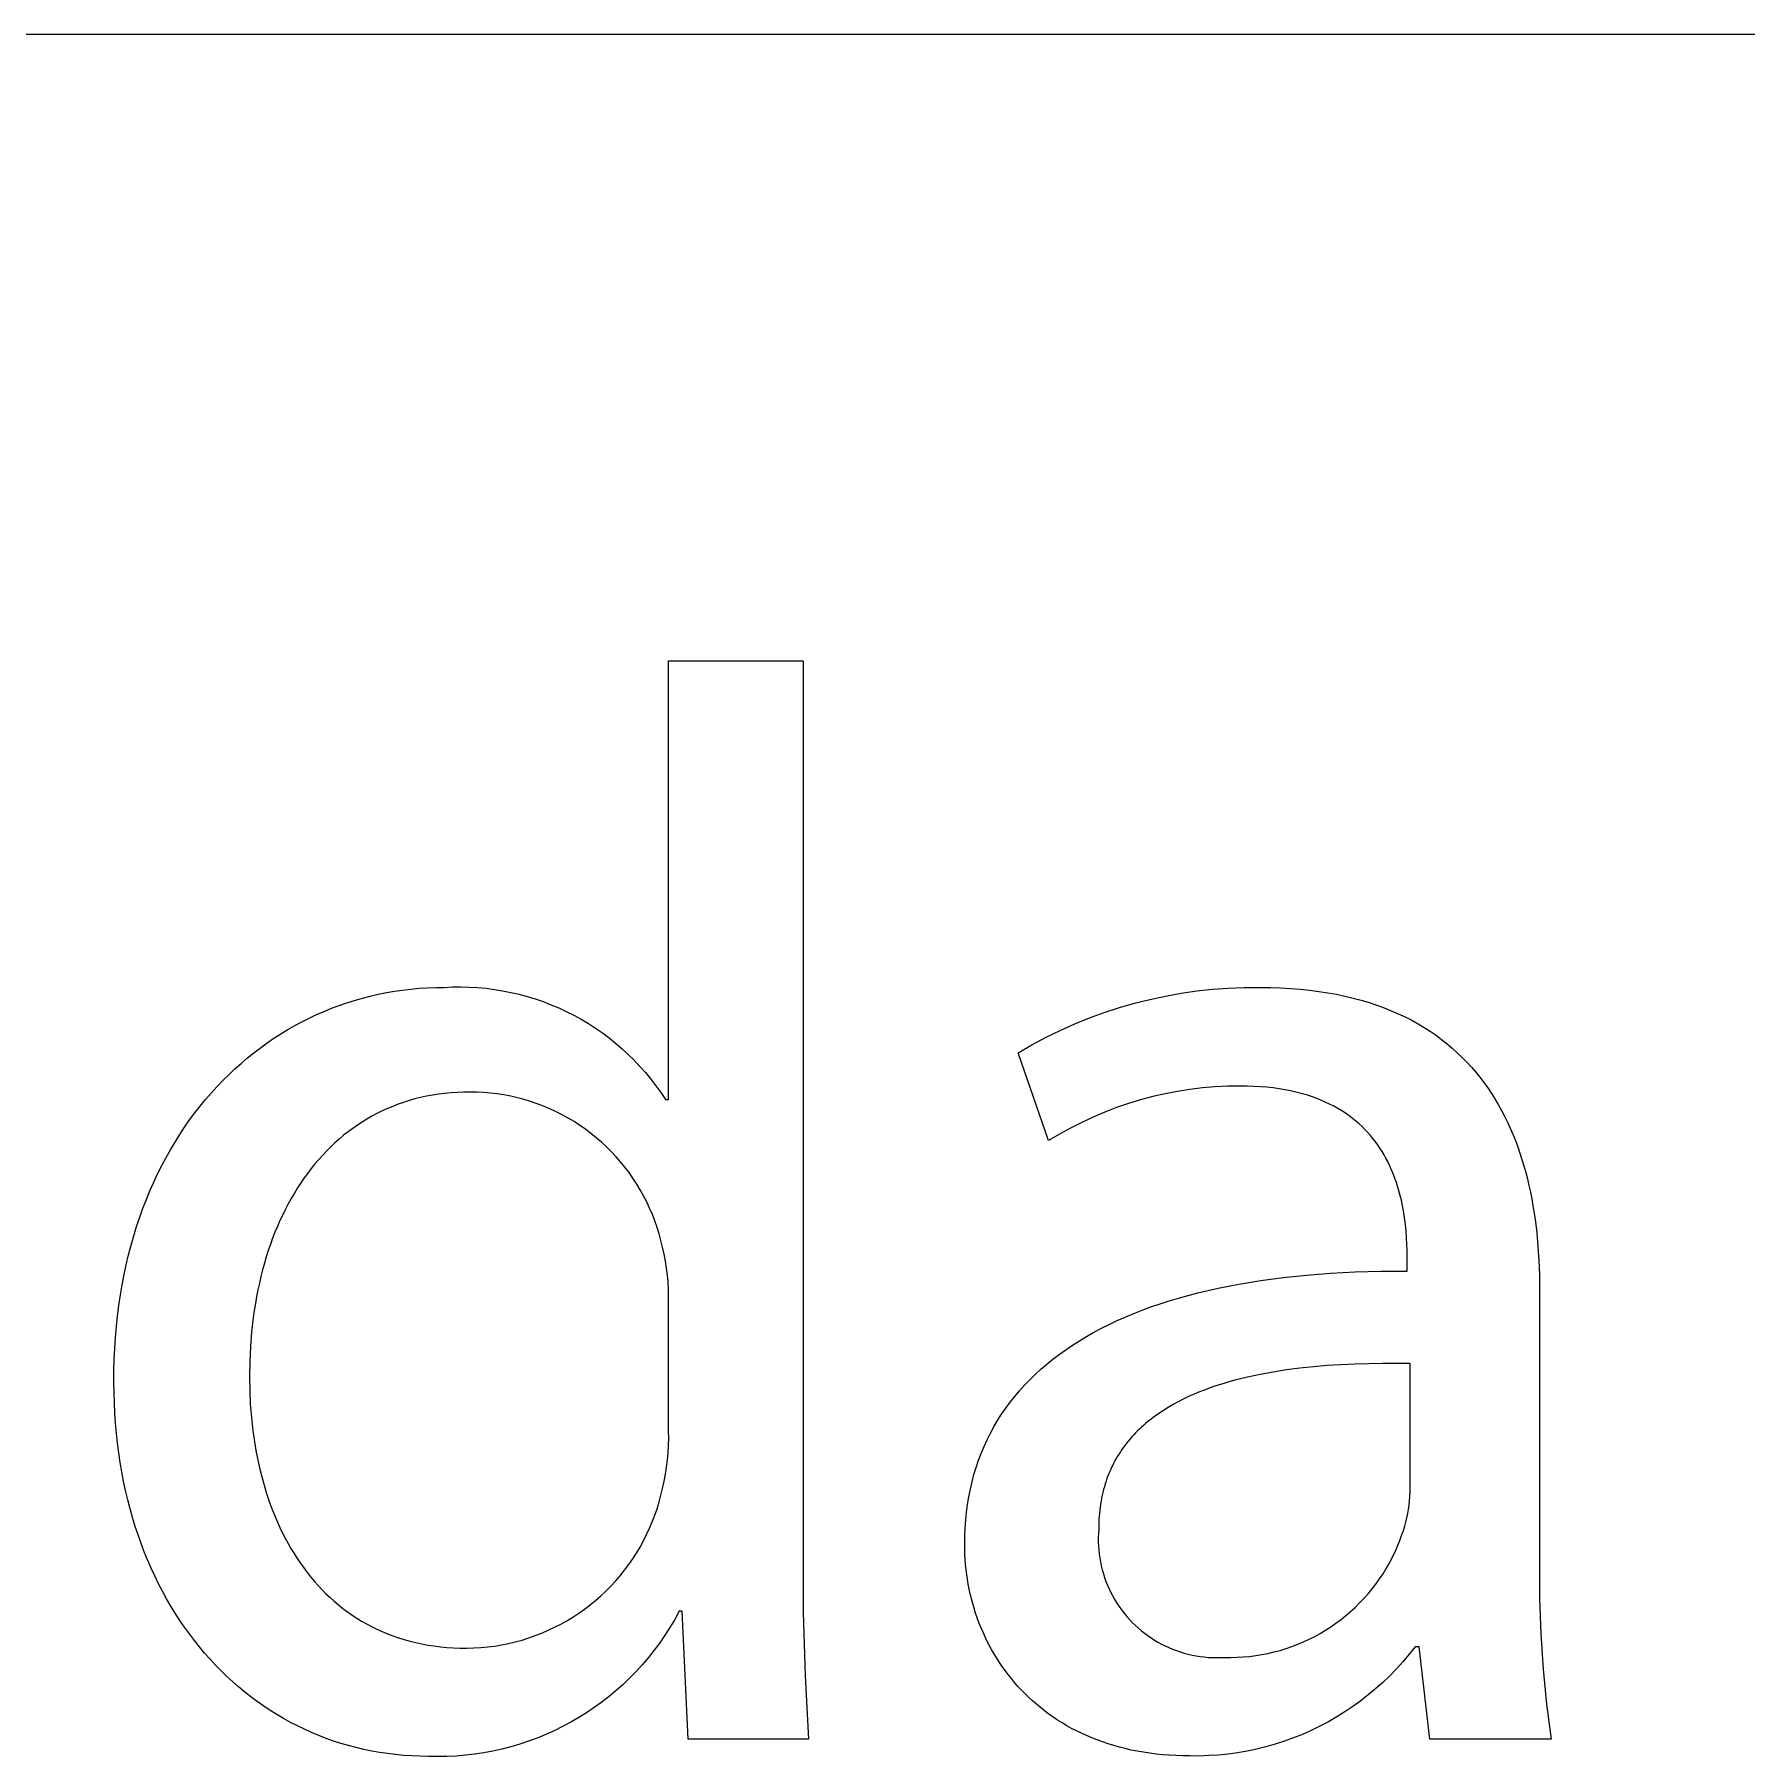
# Model space of a CAD drawing. Header units: millimetres. Extents: x -582 to 3448, y -204 to 2611.
# Drawn here: x 3316.71 to 3362.16, y 200.57 to 246.28 of the extents above; entities that cross this region are included whole.
import ezdxf

# ---------------------------------------------------------------- set-up
doc = ezdxf.new("R2010")
doc.units = ezdxf.units.MM
doc.header["$MEASUREMENT"] = 0
doc.layers.add('Domyślny', color=7, linetype='Continuous', true_color=0x000000)

msp = doc.modelspace()

# ---------------------------------------------------------------- linework, layer by layer
at = {"layer": 'Domyślny', "color": 18, "lineweight": 15, "true_color": 0x000000}
for p, q in [((3444.304, 246.283), (1925.068, 246.283)), ((3333.546, 218.01), (3333.546, 229.659)), ((3333.546, 229.659), (3337.115, 229.659)), ((3337.115, 229.659), (3337.115, 206.079)), ((3325.629, 220.757), (3325.841, 220.805)), ((3325.841, 220.805), (3326.054, 220.848)), ((3326.054, 220.848), (3326.269, 220.885)), ((3326.269, 220.885), (3326.485, 220.917)), ((3326.485, 220.917), (3326.703, 220.943)), ((3326.703, 220.943), (3326.922, 220.963)), ((3326.922, 220.963), (3327.142, 220.977)), ((3327.142, 220.977), (3327.364, 220.986)), ((3327.364, 220.986), (3327.587, 220.989)), ((3327.587, 220.989), (3327.81, 220.999)), ((3327.81, 220.999), (3328.032, 221.001)), ((3328.032, 221.001), (3328.255, 220.996)), ((3328.255, 220.996), (3328.478, 220.983)), ((3328.478, 220.983), (3328.7, 220.963)), ((3328.7, 220.963), (3328.921, 220.935)), ((3328.921, 220.935), (3329.141, 220.899)), ((3329.141, 220.899), (3329.36, 220.856)), ((3329.36, 220.856), (3329.577, 220.805)), ((3329.577, 220.805), (3329.792, 220.747)), ((3346.736, 220.759), (3347.15, 220.833)), ((3347.15, 220.833), (3347.566, 220.893)), ((3347.566, 220.893), (3347.985, 220.938)), ((3347.985, 220.938), (3348.404, 220.968)), ((3348.404, 220.968), (3348.824, 220.985)), ((3348.824, 220.985), (3349.245, 220.986)), ((3349.245, 220.986), (3349.521, 220.983)), ((3349.521, 220.983), (3349.791, 220.974)), ((3349.791, 220.974), (3350.054, 220.96)), ((3350.054, 220.96), (3350.31, 220.94)), ((3350.31, 220.94), (3350.561, 220.914)), ((3350.561, 220.914), (3350.805, 220.882)), ((3350.805, 220.882), (3351.043, 220.846)), ((3351.043, 220.846), (3351.275, 220.804)), ((3351.275, 220.804), (3351.501, 220.757)), ((3324.202, 220.265), (3324.4, 220.351)), ((3324.4, 220.351), (3324.599, 220.432)), ((3324.599, 220.432), (3324.801, 220.508)), ((3324.801, 220.508), (3325.005, 220.578)), ((3325.005, 220.578), (3325.212, 220.643)), ((3325.212, 220.643), (3325.419, 220.703)), ((3325.419, 220.703), (3325.629, 220.757)), ((3329.792, 220.747), (3330.005, 220.682)), ((3330.005, 220.682), (3330.216, 220.609)), ((3330.216, 220.609), (3330.424, 220.529)), ((3330.424, 220.529), (3330.629, 220.442)), ((3330.629, 220.442), (3330.831, 220.348)), ((3330.831, 220.348), (3331.03, 220.248)), ((3345.113, 220.321), (3345.513, 220.451)), ((3345.513, 220.451), (3345.917, 220.568)), ((3345.917, 220.568), (3346.325, 220.67)), ((3346.325, 220.67), (3346.736, 220.759)), ((3351.501, 220.757), (3351.72, 220.704)), ((3351.72, 220.704), (3351.934, 220.647)), ((3351.934, 220.647), (3352.143, 220.585)), ((3352.143, 220.585), (3352.345, 220.518)), ((3352.345, 220.518), (3352.542, 220.447)), ((3352.542, 220.447), (3352.733, 220.37)), ((3352.733, 220.37), (3352.918, 220.29)), ((3323.435, 219.866), (3323.623, 219.974)), ((3323.623, 219.974), (3323.814, 220.076)), ((3323.814, 220.076), (3324.007, 220.173)), ((3324.007, 220.173), (3324.202, 220.265)), ((3331.03, 220.248), (3331.225, 220.14)), ((3331.225, 220.14), (3331.417, 220.026)), ((3331.417, 220.026), (3331.604, 219.905)), ((3331.604, 219.905), (3331.788, 219.778)), ((3343.944, 219.847), (3344.328, 220.019)), ((3344.328, 220.019), (3344.718, 220.176)), ((3344.718, 220.176), (3345.113, 220.321)), ((3352.918, 220.29), (3353.099, 220.204)), ((3353.099, 220.204), (3353.273, 220.115)), ((3353.273, 220.115), (3353.443, 220.021)), ((3353.443, 220.021), (3353.607, 219.923)), ((3353.607, 219.923), (3353.766, 219.822)), ((3322.71, 219.385), (3322.887, 219.513)), ((3322.887, 219.513), (3323.067, 219.636)), ((3323.067, 219.636), (3323.25, 219.754)), ((3323.25, 219.754), (3323.435, 219.866)), ((3331.788, 219.778), (3331.966, 219.645)), ((3331.966, 219.645), (3332.14, 219.506)), ((3332.14, 219.506), (3332.31, 219.361)), ((3342.83, 219.255), (3343.194, 219.465)), ((3343.194, 219.465), (3343.566, 219.663)), ((3343.566, 219.663), (3343.944, 219.847)), ((3353.766, 219.822), (3353.919, 219.716)), ((3353.919, 219.716), (3354.068, 219.606)), ((3354.068, 219.606), (3354.212, 219.493)), ((3354.212, 219.493), (3354.351, 219.376)), ((3322.031, 218.824), (3322.196, 218.972)), ((3322.196, 218.972), (3322.364, 219.114)), ((3322.364, 219.114), (3322.535, 219.252)), ((3322.535, 219.252), (3322.71, 219.385)), ((3332.31, 219.361), (3332.474, 219.21)), ((3332.474, 219.21), (3332.633, 219.053)), ((3332.633, 219.053), (3332.786, 218.892)), ((3343.635, 216.92), (3342.83, 219.255)), ((3354.351, 219.376), (3354.485, 219.255)), ((3354.485, 219.255), (3354.614, 219.131)), ((3354.614, 219.131), (3354.738, 219.004)), ((3354.738, 219.004), (3354.858, 218.873)), ((3321.555, 218.351), (3321.71, 218.514)), ((3321.71, 218.514), (3321.869, 218.671)), ((3321.869, 218.671), (3322.031, 218.824)), ((3332.786, 218.892), (3332.934, 218.725)), ((3332.934, 218.725), (3333.076, 218.553)), ((3333.076, 218.553), (3333.212, 218.376)), ((3354.858, 218.873), (3354.973, 218.74)), ((3354.973, 218.74), (3355.084, 218.603)), ((3355.084, 218.603), (3355.19, 218.463)), ((3321.255, 218.012), (3321.403, 218.184)), ((3321.403, 218.184), (3321.555, 218.351)), ((3326.964, 218.064), (3326.811, 218.026)), ((3327.12, 218.098), (3326.964, 218.064)), ((3327.277, 218.128), (3327.12, 218.098)), ((3327.437, 218.153), (3327.277, 218.128)), ((3327.6, 218.174), (3327.437, 218.153)), ((3327.764, 218.19), (3327.6, 218.174)), ((3327.931, 218.201), (3327.764, 218.19)), ((3328.1, 218.208), (3327.931, 218.201)), ((3328.271, 218.211), (3328.1, 218.208)), ((3328.453, 218.208), (3328.271, 218.211)), ((3328.635, 218.199), (3328.453, 218.208)), ((3328.817, 218.183), (3328.635, 218.199)), ((3328.997, 218.161), (3328.817, 218.183)), ((3329.177, 218.133), (3328.997, 218.161)), ((3329.356, 218.099), (3329.177, 218.133)), ((3329.534, 218.058), (3329.356, 218.099)), ((3329.71, 218.011), (3329.534, 218.058)), ((3333.212, 218.376), (3333.342, 218.195)), ((3333.342, 218.195), (3333.465, 218.01)), ((3346.4, 218.088), (3346.077, 218.002)), ((3346.727, 218.163), (3346.4, 218.088)), ((3347.055, 218.226), (3346.727, 218.163)), ((3347.386, 218.278), (3347.055, 218.226)), ((3347.719, 218.318), (3347.386, 218.278)), ((3348.052, 218.347), (3347.719, 218.318)), ((3348.387, 218.364), (3348.052, 218.347)), ((3348.722, 218.369), (3348.387, 218.364)), ((3348.906, 218.367), (3348.722, 218.369)), ((3349.085, 218.361), (3348.906, 218.367)), ((3349.259, 218.351), (3349.085, 218.361)), ((3349.428, 218.336), (3349.259, 218.351)), ((3349.592, 218.318), (3349.428, 218.336)), ((3349.752, 218.296), (3349.592, 218.318)), ((3349.906, 218.271), (3349.752, 218.296)), ((3350.056, 218.242), (3349.906, 218.271)), ((3350.202, 218.209), (3350.056, 218.242)), ((3350.342, 218.173), (3350.202, 218.209)), ((3350.479, 218.134), (3350.342, 218.173)), ((3350.61, 218.091), (3350.479, 218.134)), ((3350.738, 218.045), (3350.61, 218.091)), ((3350.861, 217.997), (3350.738, 218.045)), ((3355.19, 218.463), (3355.292, 218.321)), ((3355.292, 218.321), (3355.39, 218.175)), ((3355.39, 218.175), (3355.483, 218.027)), ((3320.832, 217.468), (3320.969, 217.654)), ((3320.969, 217.654), (3321.11, 217.835)), ((3321.11, 217.835), (3321.255, 218.012)), ((3325.806, 217.64), (3325.672, 217.569)), ((3325.942, 217.707), (3325.806, 217.64)), ((3326.081, 217.771), (3325.942, 217.707)), ((3326.222, 217.83), (3326.081, 217.771)), ((3326.366, 217.885), (3326.222, 217.83)), ((3326.512, 217.936), (3326.366, 217.885)), ((3326.66, 217.983), (3326.512, 217.936)), ((3326.811, 218.026), (3326.66, 217.983)), ((3329.884, 217.958), (3329.71, 218.011)), ((3330.056, 217.9), (3329.884, 217.958)), ((3330.226, 217.835), (3330.056, 217.9)), ((3330.394, 217.764), (3330.226, 217.835)), ((3330.559, 217.687), (3330.394, 217.764)), ((3330.721, 217.605), (3330.559, 217.687)), ((3330.881, 217.517), (3330.721, 217.605)), ((3333.465, 218.01), (3333.546, 218.01)), ((3345.127, 217.676), (3344.818, 217.546)), ((3345.439, 217.796), (3345.127, 217.676)), ((3345.756, 217.904), (3345.439, 217.796)), ((3346.077, 218.002), (3345.756, 217.904)), ((3350.98, 217.945), (3350.861, 217.997)), ((3351.095, 217.891), (3350.98, 217.945)), ((3351.206, 217.834), (3351.095, 217.891)), ((3351.313, 217.774), (3351.206, 217.834)), ((3351.416, 217.712), (3351.313, 217.774)), ((3351.515, 217.648), (3351.416, 217.712)), ((3351.61, 217.581), (3351.515, 217.648)), ((3355.483, 218.027), (3355.573, 217.876)), ((3355.573, 217.876), (3355.658, 217.723)), ((3355.658, 217.723), (3355.739, 217.568)), ((3320.569, 217.082), (3320.699, 217.278)), ((3320.699, 217.278), (3320.832, 217.468)), ((3325.039, 217.155), (3324.92, 217.061)), ((3325.161, 217.245), (3325.039, 217.155)), ((3325.285, 217.332), (3325.161, 217.245)), ((3325.411, 217.414), (3325.285, 217.332)), ((3325.54, 217.493), (3325.411, 217.414)), ((3325.672, 217.569), (3325.54, 217.493)), ((3331.037, 217.424), (3330.881, 217.517)), ((3331.19, 217.325), (3331.037, 217.424)), ((3331.339, 217.221), (3331.19, 217.325)), ((3331.485, 217.112), (3331.339, 217.221)), ((3344.216, 217.254), (3343.923, 217.092)), ((3344.514, 217.405), (3344.216, 217.254)), ((3344.818, 217.546), (3344.514, 217.405)), ((3351.702, 217.512), (3351.61, 217.581)), ((3351.79, 217.44), (3351.702, 217.512)), ((3351.875, 217.367), (3351.79, 217.44)), ((3351.956, 217.292), (3351.875, 217.367)), ((3352.033, 217.215), (3351.956, 217.292)), ((3352.107, 217.136), (3352.033, 217.215)), ((3352.178, 217.055), (3352.107, 217.136)), ((3355.739, 217.568), (3355.816, 217.41)), ((3355.816, 217.41), (3355.89, 217.25)), ((3355.89, 217.25), (3355.959, 217.088)), ((3320.205, 216.47), (3320.322, 216.678)), ((3320.322, 216.678), (3320.444, 216.883)), ((3320.444, 216.883), (3320.569, 217.082)), ((3324.579, 216.757), (3324.47, 216.649)), ((3324.69, 216.862), (3324.579, 216.757)), ((3324.804, 216.963), (3324.69, 216.862)), ((3324.92, 217.061), (3324.804, 216.963)), ((3331.627, 216.997), (3331.485, 217.112)), ((3331.765, 216.878), (3331.627, 216.997)), ((3331.898, 216.754), (3331.765, 216.878)), ((3332.027, 216.626), (3331.898, 216.754)), ((3343.923, 217.092), (3343.635, 216.92)), ((3352.246, 216.973), (3352.178, 217.055)), ((3352.311, 216.89), (3352.246, 216.973)), ((3352.372, 216.805), (3352.311, 216.89)), ((3352.431, 216.718), (3352.372, 216.805)), ((3352.486, 216.631), (3352.431, 216.718)), ((3355.959, 217.088), (3356.025, 216.923)), ((3356.025, 216.923), (3356.087, 216.757)), ((3356.087, 216.757), (3356.145, 216.59)), ((3319.983, 216.039), (3320.092, 216.256)), ((3320.092, 216.256), (3320.205, 216.47)), ((3324.16, 216.305), (3324.062, 216.183)), ((3324.261, 216.423), (3324.16, 216.305)), ((3324.364, 216.538), (3324.261, 216.423)), ((3324.47, 216.649), (3324.364, 216.538)), ((3332.152, 216.493), (3332.027, 216.626)), ((3332.272, 216.356), (3332.152, 216.493)), ((3332.386, 216.215), (3332.272, 216.356)), ((3352.539, 216.543), (3352.486, 216.631)), ((3352.589, 216.453), (3352.539, 216.543)), ((3352.636, 216.363), (3352.589, 216.453)), ((3352.681, 216.272), (3352.636, 216.363)), ((3352.723, 216.18), (3352.681, 216.272)), ((3356.145, 216.59), (3356.2, 216.42)), ((3356.2, 216.42), (3356.252, 216.249)), ((3356.252, 216.249), (3356.3, 216.076)), ((3319.778, 215.59), (3319.878, 215.817)), ((3319.878, 215.817), (3319.983, 216.039)), ((3323.784, 215.8), (3323.697, 215.666)), ((3323.874, 215.931), (3323.784, 215.8)), ((3323.967, 216.059), (3323.874, 215.931)), ((3324.062, 216.183), (3323.967, 216.059)), ((3332.496, 216.07), (3332.386, 216.215)), ((3332.601, 215.921), (3332.496, 216.07)), ((3332.701, 215.768), (3332.601, 215.921)), ((3332.795, 215.613), (3332.701, 215.768)), ((3352.763, 216.087), (3352.723, 216.18)), ((3352.8, 215.994), (3352.763, 216.087)), ((3352.835, 215.901), (3352.8, 215.994)), ((3352.867, 215.807), (3352.835, 215.901)), ((3352.898, 215.713), (3352.867, 215.807)), ((3356.3, 216.076), (3356.345, 215.902)), ((3356.345, 215.902), (3356.386, 215.726)), ((3319.592, 215.125), (3319.683, 215.36)), ((3319.683, 215.36), (3319.778, 215.59)), ((3323.53, 215.388), (3323.451, 215.245)), ((3323.612, 215.528), (3323.53, 215.388)), ((3323.697, 215.666), (3323.612, 215.528)), ((3332.884, 215.454), (3332.795, 215.613)), ((3332.967, 215.292), (3332.884, 215.454)), ((3352.926, 215.619), (3352.898, 215.713)), ((3352.952, 215.525), (3352.926, 215.619)), ((3352.976, 215.431), (3352.952, 215.525)), ((3352.999, 215.337), (3352.976, 215.431)), ((3353.019, 215.244), (3352.999, 215.337)), ((3356.386, 215.726), (3356.425, 215.55)), ((3356.425, 215.55), (3356.46, 215.372)), ((3356.46, 215.372), (3356.492, 215.193)), ((3319.424, 214.642), (3319.506, 214.885)), ((3319.506, 214.885), (3319.592, 215.125)), ((3323.302, 214.951), (3323.231, 214.799)), ((3323.375, 215.099), (3323.302, 214.951)), ((3323.451, 215.245), (3323.375, 215.099)), ((3333.044, 215.127), (3332.967, 215.292)), ((3333.116, 214.959), (3333.044, 215.127)), ((3333.182, 214.79), (3333.116, 214.959)), ((3353.054, 215.058), (3353.019, 215.244)), ((3353.083, 214.874), (3353.054, 215.058)), ((3353.106, 214.693), (3353.083, 214.874)), ((3356.492, 215.193), (3356.548, 214.833)), ((3319.276, 214.143), (3319.347, 214.394)), ((3319.347, 214.394), (3319.424, 214.642)), ((3323.098, 214.488), (3323.036, 214.328)), ((3323.163, 214.645), (3323.098, 214.488)), ((3323.231, 214.799), (3323.163, 214.645)), ((3333.242, 214.618), (3333.182, 214.79)), ((3333.295, 214.444), (3333.242, 214.618)), ((3333.343, 214.268), (3333.295, 214.444)), ((3353.124, 214.516), (3353.106, 214.693)), ((3353.136, 214.343), (3353.124, 214.516)), ((3356.548, 214.833), (3356.592, 214.469)), ((3356.592, 214.469), (3356.626, 214.104)), ((3319.209, 213.887), (3319.276, 214.143)), ((3322.921, 214.001), (3322.868, 213.834)), ((3322.977, 214.166), (3322.921, 214.001)), ((3323.036, 214.328), (3322.977, 214.166)), ((3333.385, 214.091), (3333.343, 214.268)), ((3333.426, 213.908), (3333.385, 214.091)), ((3353.144, 214.176), (3353.136, 214.343)), ((3353.149, 214.015), (3353.144, 214.176)), ((3353.15, 213.86), (3353.149, 214.015)), ((3356.626, 214.104), (3356.649, 213.736)), ((3319.09, 213.363), (3319.147, 213.627)), ((3319.147, 213.627), (3319.209, 213.887)), ((3322.77, 213.492), (3322.725, 213.318)), ((3322.817, 213.664), (3322.77, 213.492)), ((3322.868, 213.834), (3322.817, 213.664)), ((3333.462, 213.723), (3333.426, 213.908)), ((3333.492, 213.538), (3333.462, 213.723)), ((3333.515, 213.351), (3333.492, 213.538)), ((3353.15, 213.457), (3353.15, 213.86)), ((3356.649, 213.736), (3356.662, 213.369)), ((3318.993, 212.823), (3319.039, 213.095)), ((3319.039, 213.095), (3319.09, 213.363)), ((3322.683, 213.141), (3322.645, 212.962)), ((3322.725, 213.318), (3322.683, 213.141)), ((3333.532, 213.164), (3333.515, 213.351)), ((3333.543, 212.977), (3333.532, 213.164)), ((3348.134, 213.002), (3348.689, 213.111)), ((3348.689, 213.111), (3349.266, 213.206)), ((3349.266, 213.206), (3349.863, 213.285)), ((3349.863, 213.285), (3350.48, 213.35)), ((3350.48, 213.35), (3351.118, 213.4)), ((3351.118, 213.4), (3351.776, 213.434)), ((3351.776, 213.434), (3352.453, 213.453)), ((3352.453, 213.453), (3353.15, 213.457)), ((3356.662, 213.369), (3356.667, 213.001)), ((3318.952, 212.547), (3318.993, 212.823)), ((3322.577, 212.597), (3322.547, 212.412)), ((3322.609, 212.781), (3322.577, 212.597)), ((3322.645, 212.962), (3322.609, 212.781)), ((3333.547, 212.789), (3333.543, 212.977)), ((3333.546, 212.601), (3333.547, 212.789)), ((3333.546, 209.219), (3333.546, 212.601)), ((3346.353, 212.505), (3346.592, 212.587)), ((3346.592, 212.587), (3346.836, 212.665)), ((3346.836, 212.665), (3347.085, 212.74)), ((3347.085, 212.74), (3347.339, 212.811)), ((3347.339, 212.811), (3347.599, 212.878)), ((3347.599, 212.878), (3348.134, 213.002)), ((3356.667, 213.001), (3356.667, 205.7)), ((3318.887, 211.983), (3318.917, 212.267)), ((3318.917, 212.267), (3318.952, 212.547)), ((3322.521, 212.224), (3322.477, 211.843)), ((3322.547, 212.412), (3322.521, 212.224)), ((3345.242, 212.042), (3345.453, 212.142)), ((3345.453, 212.142), (3345.67, 212.238)), ((3345.67, 212.238), (3345.893, 212.331)), ((3345.893, 212.331), (3346.12, 212.42)), ((3346.12, 212.42), (3346.353, 212.505)), ((3318.844, 211.404), (3318.863, 211.696)), ((3318.863, 211.696), (3318.887, 211.983)), ((3322.477, 211.843), (3322.445, 211.454)), ((3344.451, 211.609), (3344.64, 211.722)), ((3344.64, 211.722), (3344.835, 211.832)), ((3344.835, 211.832), (3345.036, 211.939)), ((3345.036, 211.939), (3345.242, 212.042)), ((3318.831, 211.109), (3318.844, 211.404)), ((3322.445, 211.454), (3322.426, 211.058)), ((3343.748, 211.119), (3343.915, 211.247)), ((3343.915, 211.247), (3344.088, 211.371)), ((3344.088, 211.371), (3344.266, 211.491)), ((3344.266, 211.491), (3344.451, 211.609)), ((3318.823, 210.507), (3318.824, 210.81)), ((3318.824, 210.81), (3318.831, 211.109)), ((3322.426, 211.058), (3322.42, 210.655)), ((3343.279, 210.716), (3343.43, 210.854)), ((3343.43, 210.854), (3343.586, 210.988)), ((3343.586, 210.988), (3343.748, 211.119)), ((3349.595, 210.778), (3349.249, 210.715)), ((3349.946, 210.833), (3349.595, 210.778)), ((3350.303, 210.88), (3349.946, 210.833)), ((3350.664, 210.918), (3350.303, 210.88)), ((3351.028, 210.949), (3350.664, 210.918)), ((3351.394, 210.973), (3351.028, 210.949)), ((3351.762, 210.991), (3351.394, 210.973)), ((3352.499, 211.007), (3351.762, 210.991)), ((3353.231, 211.001), (3352.499, 211.007)), ((3353.231, 207.592), (3353.231, 211.001)), ((3318.826, 210.231), (3318.823, 210.507)), ((3322.42, 210.655), (3322.426, 210.288)), ((3322.426, 210.288), (3322.442, 209.926)), ((3342.734, 210.131), (3342.862, 210.282)), ((3342.862, 210.282), (3342.995, 210.43)), ((3342.995, 210.43), (3343.134, 210.575)), ((3343.134, 210.575), (3343.279, 210.716)), ((3347.793, 210.308), (3347.643, 210.25)), ((3347.945, 210.364), (3347.793, 210.308)), ((3348.1, 210.417), (3347.945, 210.364)), ((3348.258, 210.467), (3348.1, 210.417)), ((3348.418, 210.514), (3348.258, 210.467)), ((3348.58, 210.559), (3348.418, 210.514)), ((3348.911, 210.642), (3348.58, 210.559)), ((3349.249, 210.715), (3348.911, 210.642)), ((3318.834, 209.957), (3318.826, 210.231)), ((3318.847, 209.686), (3318.834, 209.957)), ((3322.442, 209.926), (3322.471, 209.569)), ((3342.385, 209.657), (3342.496, 209.818)), ((3342.496, 209.818), (3342.612, 209.976)), ((3342.612, 209.976), (3342.734, 210.131)), ((3346.808, 209.838), (3346.681, 209.759)), ((3346.939, 209.914), (3346.808, 209.838)), ((3347.074, 209.987), (3346.939, 209.914)), ((3347.211, 210.057), (3347.074, 209.987)), ((3347.352, 210.125), (3347.211, 210.057)), ((3347.496, 210.189), (3347.352, 210.125)), ((3347.643, 210.25), (3347.496, 210.189)), ((3318.865, 209.418), (3318.847, 209.686)), ((3318.889, 209.154), (3318.865, 209.418)), ((3322.471, 209.569), (3322.51, 209.216)), ((3342.182, 209.324), (3342.28, 209.492)), ((3342.28, 209.492), (3342.385, 209.657)), ((3346.154, 209.362), (3346.1, 209.314)), ((3346.208, 209.409), (3346.154, 209.362)), ((3346.264, 209.456), (3346.208, 209.409)), ((3346.321, 209.502), (3346.264, 209.456)), ((3346.437, 209.591), (3346.321, 209.502)), ((3346.557, 209.677), (3346.437, 209.591)), ((3346.681, 209.759), (3346.557, 209.677)), ((3318.917, 208.892), (3318.889, 209.154)), ((3322.51, 209.216), (3322.561, 208.87)), ((3333.545, 208.833), (3333.549, 209.026)), ((3333.549, 209.026), (3333.546, 209.219)), ((3341.92, 208.801), (3342.001, 208.978)), ((3342.001, 208.978), (3342.089, 209.153)), ((3342.089, 209.153), (3342.182, 209.324)), ((3345.755, 208.951), (3345.71, 208.895)), ((3345.801, 209.005), (3345.755, 208.951)), ((3345.848, 209.059), (3345.801, 209.005)), ((3345.896, 209.111), (3345.848, 209.059)), ((3345.946, 209.163), (3345.896, 209.111)), ((3345.996, 209.214), (3345.946, 209.163)), ((3346.048, 209.264), (3345.996, 209.214)), ((3346.1, 209.314), (3346.048, 209.264)), ((3318.95, 208.633), (3318.917, 208.892)), ((3318.989, 208.378), (3318.95, 208.633)), ((3322.561, 208.87), (3322.59, 208.699)), ((3322.59, 208.699), (3322.622, 208.53)), ((3322.622, 208.53), (3322.658, 208.362)), ((3333.495, 208.257), (3333.518, 208.449)), ((3333.518, 208.449), (3333.535, 208.641)), ((3333.535, 208.641), (3333.545, 208.833)), ((3341.775, 208.435), (3341.845, 208.619)), ((3341.845, 208.619), (3341.92, 208.801)), ((3345.43, 208.481), (3345.394, 208.418)), ((3345.466, 208.543), (3345.43, 208.481)), ((3345.504, 208.604), (3345.466, 208.543)), ((3345.543, 208.664), (3345.504, 208.604)), ((3345.583, 208.723), (3345.543, 208.664)), ((3345.624, 208.781), (3345.583, 208.723)), ((3345.666, 208.839), (3345.624, 208.781)), ((3345.71, 208.895), (3345.666, 208.839)), ((3319.032, 208.125), (3318.989, 208.378)), ((3319.08, 207.876), (3319.032, 208.125)), ((3322.658, 208.362), (3322.696, 208.196)), ((3322.696, 208.196), (3322.736, 208.032)), ((3322.736, 208.032), (3322.78, 207.87)), ((3333.428, 207.877), (3333.464, 208.067)), ((3333.464, 208.067), (3333.495, 208.257)), ((3341.603, 207.863), (3341.654, 208.057)), ((3341.654, 208.057), (3341.712, 208.248)), ((3341.712, 208.248), (3341.775, 208.435)), ((3345.211, 208.019), (3345.185, 207.949)), ((3345.238, 208.088), (3345.211, 208.019)), ((3345.267, 208.156), (3345.238, 208.088)), ((3345.297, 208.223), (3345.267, 208.156)), ((3345.328, 208.289), (3345.297, 208.223)), ((3345.361, 208.354), (3345.328, 208.289)), ((3345.394, 208.418), (3345.361, 208.354)), ((3319.133, 207.631), (3319.08, 207.876)), ((3319.19, 207.388), (3319.133, 207.631)), ((3322.78, 207.87), (3322.826, 207.71)), ((3322.826, 207.71), (3322.876, 207.552)), ((3322.876, 207.552), (3322.928, 207.395)), ((3333.343, 207.508), (3333.385, 207.689)), ((3333.385, 207.689), (3333.428, 207.877)), ((3341.517, 207.465), (3341.557, 207.666)), ((3341.557, 207.666), (3341.603, 207.863)), ((3345.076, 207.584), (3345.058, 207.508)), ((3345.095, 207.659), (3345.076, 207.584)), ((3345.115, 207.733), (3345.095, 207.659)), ((3345.137, 207.806), (3345.115, 207.733)), ((3345.16, 207.878), (3345.137, 207.806)), ((3345.185, 207.949), (3345.16, 207.878)), ((3353.227, 207.477), (3353.231, 207.592)), ((3319.252, 207.149), (3319.19, 207.388)), ((3319.319, 206.914), (3319.252, 207.149)), ((3322.928, 207.395), (3322.983, 207.241)), ((3322.983, 207.241), (3323.04, 207.089)), ((3323.04, 207.089), (3323.101, 206.939)), ((3333.181, 206.975), (3333.241, 207.151)), ((3333.241, 207.151), (3333.295, 207.329)), ((3333.295, 207.329), (3333.343, 207.508)), ((3341.456, 207.055), (3341.484, 207.262)), ((3341.484, 207.262), (3341.517, 207.465)), ((3344.992, 207.111), (3344.984, 207.029)), ((3345.002, 207.193), (3344.992, 207.111)), ((3345.014, 207.273), (3345.002, 207.193)), ((3345.027, 207.353), (3345.014, 207.273)), ((3345.042, 207.431), (3345.027, 207.353)), ((3345.058, 207.508), (3345.042, 207.431)), ((3353.171, 207.02), (3353.191, 207.133)), ((3353.191, 207.133), (3353.207, 207.248)), ((3353.207, 207.248), (3353.219, 207.362)), ((3353.219, 207.362), (3353.227, 207.477)), ((3319.39, 206.682), (3319.319, 206.914)), ((3319.465, 206.453), (3319.39, 206.682)), ((3323.101, 206.939), (3323.164, 206.792)), ((3323.164, 206.792), (3323.23, 206.647)), ((3323.23, 206.647), (3323.299, 206.504)), ((3332.964, 206.462), (3333.042, 206.63)), ((3333.042, 206.63), (3333.114, 206.801)), ((3333.114, 206.801), (3333.181, 206.975)), ((3341.41, 206.416), (3341.42, 206.632)), ((3341.42, 206.632), (3341.435, 206.845)), ((3341.435, 206.845), (3341.456, 207.055)), ((3344.965, 206.687), (3344.964, 206.599)), ((3344.967, 206.775), (3344.965, 206.687)), ((3344.971, 206.86), (3344.967, 206.775)), ((3344.977, 206.945), (3344.971, 206.86)), ((3344.984, 207.029), (3344.977, 206.945)), ((3353.055, 206.574), (3353.089, 206.684)), ((3353.089, 206.684), (3353.12, 206.795)), ((3353.12, 206.795), (3353.148, 206.907)), ((3353.148, 206.907), (3353.171, 207.02)), ((3319.545, 206.228), (3319.465, 206.453)), ((3319.629, 206.007), (3319.545, 206.228)), ((3323.299, 206.504), (3323.371, 206.364)), ((3323.371, 206.364), (3323.446, 206.226)), ((3323.446, 206.226), (3323.523, 206.091)), ((3332.79, 206.133), (3332.88, 206.296)), ((3332.88, 206.296), (3332.964, 206.462)), ((3341.407, 206.197), (3341.41, 206.416)), ((3341.409, 206.065), (3341.407, 206.197)), ((3344.957, 206.491), (3344.953, 206.383)), ((3344.953, 206.383), (3344.953, 206.275)), ((3344.953, 206.275), (3344.957, 206.167)), ((3344.964, 206.599), (3344.957, 206.491)), ((3344.957, 206.167), (3344.965, 206.059)), ((3352.898, 206.156), (3352.96, 206.309)), ((3352.96, 206.309), (3353.016, 206.465)), ((3353.016, 206.465), (3353.055, 206.574)), ((3319.718, 205.789), (3319.629, 206.007)), ((3319.811, 205.576), (3319.718, 205.789)), ((3323.523, 206.091), (3323.603, 205.958)), ((3323.603, 205.958), (3323.686, 205.828)), ((3323.686, 205.828), (3323.772, 205.701)), ((3332.488, 205.665), (3332.594, 205.818)), ((3332.594, 205.818), (3332.695, 205.974)), ((3332.695, 205.974), (3332.79, 206.133)), ((3337.115, 206.079), (3337.12, 204.395)), ((3341.413, 205.933), (3341.409, 206.065)), ((3341.421, 205.801), (3341.413, 205.933)), ((3341.431, 205.669), (3341.421, 205.801)), ((3344.965, 206.059), (3344.976, 205.952)), ((3344.976, 205.952), (3344.991, 205.844)), ((3344.991, 205.844), (3345.01, 205.738)), ((3345.01, 205.738), (3345.033, 205.632)), ((3352.599, 205.565), (3352.681, 205.708)), ((3352.681, 205.708), (3352.758, 205.855)), ((3352.758, 205.855), (3352.831, 206.004)), ((3352.831, 206.004), (3352.898, 206.156)), ((3319.907, 205.365), (3319.811, 205.576)), ((3320.008, 205.159), (3319.907, 205.365)), ((3323.772, 205.701), (3323.861, 205.577)), ((3323.861, 205.577), (3323.953, 205.456)), ((3323.953, 205.456), (3324.047, 205.337)), ((3324.047, 205.337), (3324.144, 205.222)), ((3332.138, 205.231), (3332.26, 205.372)), ((3332.26, 205.372), (3332.376, 205.517)), ((3332.376, 205.517), (3332.488, 205.665)), ((3341.444, 205.538), (3341.431, 205.669)), ((3341.461, 205.407), (3341.444, 205.538)), ((3341.48, 205.277), (3341.461, 205.407)), ((3341.502, 205.147), (3341.48, 205.277)), ((3345.033, 205.632), (3345.059, 205.527)), ((3345.059, 205.527), (3345.088, 205.423)), ((3345.088, 205.423), (3345.122, 205.32)), ((3345.122, 205.32), (3345.158, 205.218)), ((3352.323, 205.151), (3352.42, 205.286)), ((3352.42, 205.286), (3352.512, 205.424)), ((3352.512, 205.424), (3352.599, 205.565)), ((3356.667, 205.7), (3356.668, 204.763)), ((3320.113, 204.957), (3320.008, 205.159)), ((3320.222, 204.758), (3320.113, 204.957)), ((3324.144, 205.222), (3324.244, 205.109)), ((3324.244, 205.109), (3324.347, 205)), ((3324.347, 205), (3324.452, 204.894)), ((3324.452, 204.894), (3324.561, 204.791)), ((3324.561, 204.791), (3324.672, 204.692)), ((3331.606, 204.713), (3331.746, 204.836)), ((3331.746, 204.836), (3331.881, 204.963)), ((3331.881, 204.963), (3332.012, 205.095)), ((3332.012, 205.095), (3332.138, 205.231)), ((3341.527, 205.017), (3341.502, 205.147)), ((3341.555, 204.888), (3341.527, 205.017)), ((3341.586, 204.76), (3341.555, 204.888)), ((3345.158, 205.218), (3345.199, 205.118)), ((3345.199, 205.118), (3345.242, 205.019)), ((3345.242, 205.019), (3345.289, 204.922)), ((3345.289, 204.922), (3345.34, 204.826)), ((3345.34, 204.826), (3345.393, 204.732)), ((3352.006, 204.768), (3352.116, 204.892)), ((3352.116, 204.892), (3352.222, 205.02)), ((3352.222, 205.02), (3352.323, 205.151)), ((3320.335, 204.564), (3320.222, 204.758)), ((3320.452, 204.373), (3320.335, 204.564)), ((3320.573, 204.187), (3320.452, 204.373)), ((3324.672, 204.692), (3324.786, 204.596)), ((3324.786, 204.596), (3324.903, 204.503)), ((3324.903, 204.503), (3325.023, 204.413)), ((3325.023, 204.413), (3325.146, 204.328)), ((3331.007, 204.274), (3331.162, 204.376)), ((3331.162, 204.376), (3331.314, 204.483)), ((3331.314, 204.483), (3331.462, 204.596)), ((3331.462, 204.596), (3331.606, 204.713)), ((3333.827, 204.428), (3333.709, 204.212)), ((3333.908, 204.428), (3333.827, 204.428)), ((3334.069, 201.033), (3333.908, 204.428)), ((3337.12, 204.395), (3337.169, 202.713)), ((3341.62, 204.632), (3341.586, 204.76)), ((3341.657, 204.506), (3341.62, 204.632)), ((3341.697, 204.38), (3341.657, 204.506)), ((3341.74, 204.255), (3341.697, 204.38)), ((3345.393, 204.732), (3345.45, 204.64)), ((3345.45, 204.64), (3345.51, 204.55)), ((3345.51, 204.55), (3345.573, 204.462)), ((3345.573, 204.462), (3345.639, 204.377)), ((3345.639, 204.377), (3345.708, 204.293)), ((3351.526, 204.312), (3351.652, 204.42)), ((3351.652, 204.42), (3351.774, 204.532)), ((3351.774, 204.532), (3351.892, 204.648)), ((3351.892, 204.648), (3352.006, 204.768)), ((3356.668, 204.763), (3356.699, 203.827)), ((3320.697, 204.005), (3320.573, 204.187)), ((3320.825, 203.826), (3320.697, 204.005)), ((3325.146, 204.328), (3325.271, 204.246)), ((3325.271, 204.246), (3325.399, 204.167)), ((3325.399, 204.167), (3325.53, 204.092)), ((3325.53, 204.092), (3325.664, 204.021)), ((3325.664, 204.021), (3325.801, 203.954)), ((3325.801, 203.954), (3325.94, 203.891)), ((3325.94, 203.891), (3326.083, 203.832)), ((3330.182, 203.849), (3330.353, 203.922)), ((3330.353, 203.922), (3330.521, 204.002)), ((3330.521, 204.002), (3330.686, 204.087)), ((3330.686, 204.087), (3330.848, 204.178)), ((3330.848, 204.178), (3331.007, 204.274)), ((3333.584, 204.001), (3333.451, 203.794)), ((3333.709, 204.212), (3333.584, 204.001)), ((3341.786, 204.131), (3341.74, 204.255)), ((3341.834, 204.008), (3341.786, 204.131)), ((3341.886, 203.887), (3341.834, 204.008)), ((3341.94, 203.766), (3341.886, 203.887)), ((3345.708, 204.293), (3345.78, 204.212)), ((3345.78, 204.212), (3345.855, 204.134)), ((3345.855, 204.134), (3345.932, 204.058)), ((3345.932, 204.058), (3346.012, 203.985)), ((3346.012, 203.985), (3346.094, 203.915)), ((3346.094, 203.915), (3346.178, 203.847)), ((3350.846, 203.841), (3350.988, 203.926)), ((3350.988, 203.926), (3351.127, 204.015)), ((3351.127, 204.015), (3351.264, 204.11)), ((3351.264, 204.11), (3351.397, 204.208)), ((3351.397, 204.208), (3351.526, 204.312)), ((3320.957, 203.652), (3320.825, 203.826)), ((3321.092, 203.483), (3320.957, 203.652)), ((3321.231, 203.317), (3321.092, 203.483)), ((3326.083, 203.832), (3326.228, 203.776)), ((3326.228, 203.776), (3326.376, 203.725)), ((3326.376, 203.725), (3326.527, 203.678)), ((3326.527, 203.678), (3326.68, 203.635)), ((3326.68, 203.635), (3326.837, 203.597)), ((3326.837, 203.597), (3326.996, 203.562)), ((3326.996, 203.562), (3327.158, 203.532)), ((3327.158, 203.532), (3327.323, 203.507)), ((3327.323, 203.507), (3327.491, 203.486)), ((3327.491, 203.486), (3327.662, 203.47)), ((3327.662, 203.47), (3327.835, 203.458)), ((3327.835, 203.458), (3328.012, 203.451)), ((3328.012, 203.451), (3328.191, 203.448)), ((3328.191, 203.448), (3328.377, 203.453)), ((3328.377, 203.453), (3328.562, 203.464)), ((3328.562, 203.464), (3328.747, 203.481)), ((3328.747, 203.481), (3328.931, 203.505)), ((3328.931, 203.505), (3329.115, 203.536)), ((3329.115, 203.536), (3329.297, 203.572)), ((3329.297, 203.572), (3329.478, 203.615)), ((3329.478, 203.615), (3329.657, 203.664)), ((3329.657, 203.664), (3329.834, 203.72)), ((3329.834, 203.72), (3330.009, 203.781)), ((3330.009, 203.781), (3330.182, 203.849)), ((3333.312, 203.592), (3333.166, 203.394)), ((3333.451, 203.794), (3333.312, 203.592)), ((3341.998, 203.647), (3341.94, 203.766)), ((3342.058, 203.529), (3341.998, 203.647)), ((3342.121, 203.412), (3342.058, 203.529)), ((3346.178, 203.847), (3346.265, 203.783)), ((3346.265, 203.783), (3346.354, 203.721)), ((3346.354, 203.721), (3346.445, 203.663)), ((3346.445, 203.663), (3346.538, 203.608)), ((3346.538, 203.608), (3346.633, 203.556)), ((3346.633, 203.556), (3346.73, 203.508)), ((3346.73, 203.508), (3346.828, 203.462)), ((3346.828, 203.462), (3346.928, 203.42)), ((3346.928, 203.42), (3347.029, 203.382)), ((3349.78, 203.39), (3349.938, 203.439)), ((3349.938, 203.439), (3350.095, 203.493)), ((3350.095, 203.493), (3350.249, 203.552)), ((3350.249, 203.552), (3350.402, 203.616)), ((3350.402, 203.616), (3350.552, 203.686)), ((3350.552, 203.686), (3350.7, 203.761)), ((3350.7, 203.761), (3350.846, 203.841)), ((3353.365, 203.486), (3353.207, 203.285)), ((3353.472, 203.486), (3353.365, 203.486)), ((3353.754, 201.03), (3353.472, 203.486)), ((3356.699, 203.827), (3356.761, 202.891)), ((3321.373, 203.156), (3321.231, 203.317)), ((3321.518, 203), (3321.373, 203.156)), ((3321.667, 202.847), (3321.518, 203)), ((3332.853, 203.015), (3332.687, 202.833)), ((3333.013, 203.202), (3332.853, 203.015)), ((3333.166, 203.394), (3333.013, 203.202)), ((3342.188, 203.297), (3342.121, 203.412)), ((3342.257, 203.183), (3342.188, 203.297)), ((3342.329, 203.071), (3342.257, 203.183)), ((3342.404, 202.961), (3342.329, 203.071)), ((3342.481, 202.852), (3342.404, 202.961)), ((3347.029, 203.382), (3347.131, 203.347)), ((3347.131, 203.347), (3347.235, 203.316)), ((3347.235, 203.316), (3347.34, 203.288)), ((3347.34, 203.288), (3347.445, 203.264)), ((3347.445, 203.264), (3347.551, 203.244)), ((3347.551, 203.244), (3347.658, 203.227)), ((3347.658, 203.227), (3347.765, 203.214)), ((3347.765, 203.214), (3347.873, 203.204)), ((3347.873, 203.204), (3347.981, 203.199)), ((3347.981, 203.199), (3348.089, 203.197)), ((3348.089, 203.197), (3348.198, 203.198)), ((3348.198, 203.198), (3348.306, 203.204)), ((3348.306, 203.204), (3348.471, 203.202)), ((3348.471, 203.202), (3348.637, 203.206)), ((3348.637, 203.206), (3348.802, 203.215)), ((3348.802, 203.215), (3348.967, 203.23)), ((3348.967, 203.23), (3349.132, 203.251)), ((3349.132, 203.251), (3349.295, 203.278)), ((3349.295, 203.278), (3349.458, 203.31)), ((3349.458, 203.31), (3349.619, 203.347)), ((3349.619, 203.347), (3349.78, 203.39)), ((3353.042, 203.09), (3352.87, 202.9)), ((3353.207, 203.285), (3353.042, 203.09)), ((3321.819, 202.7), (3321.667, 202.847)), ((3321.975, 202.556), (3321.819, 202.7)), ((3322.133, 202.418), (3321.975, 202.556)), ((3332.516, 202.658), (3332.338, 202.488)), ((3332.687, 202.833), (3332.516, 202.658)), ((3337.169, 202.713), (3337.263, 201.033)), ((3342.562, 202.745), (3342.481, 202.852)), ((3342.646, 202.639), (3342.562, 202.745)), ((3342.732, 202.536), (3342.646, 202.639)), ((3342.822, 202.434), (3342.732, 202.536)), ((3352.508, 202.54), (3352.317, 202.369)), ((3352.692, 202.717), (3352.508, 202.54)), ((3352.87, 202.9), (3352.692, 202.717)), ((3356.761, 202.891), (3356.853, 201.959)), ((3322.295, 202.284), (3322.133, 202.418)), ((3322.46, 202.154), (3322.295, 202.284)), ((3322.627, 202.03), (3322.46, 202.154)), ((3331.966, 202.167), (3331.772, 202.016)), ((3332.155, 202.324), (3331.966, 202.167)), ((3332.338, 202.488), (3332.155, 202.324)), ((3342.914, 202.335), (3342.822, 202.434)), ((3343.009, 202.238), (3342.914, 202.335)), ((3343.107, 202.142), (3343.009, 202.238)), ((3343.208, 202.049), (3343.107, 202.142)), ((3343.312, 201.958), (3343.208, 202.049)), ((3351.919, 202.049), (3351.712, 201.899)), ((3352.121, 202.206), (3351.919, 202.049)), ((3352.317, 202.369), (3352.121, 202.206)), ((3322.798, 201.91), (3322.627, 202.03)), ((3322.971, 201.795), (3322.798, 201.91)), ((3323.147, 201.685), (3322.971, 201.795)), ((3323.326, 201.58), (3323.147, 201.685)), ((3331.161, 201.604), (3330.948, 201.481)), ((3331.369, 201.735), (3331.161, 201.604)), ((3331.573, 201.872), (3331.369, 201.735)), ((3331.772, 202.016), (3331.573, 201.872)), ((3343.419, 201.87), (3343.312, 201.958)), ((3343.528, 201.784), (3343.419, 201.87)), ((3343.641, 201.7), (3343.528, 201.784)), ((3343.756, 201.619), (3343.641, 201.7)), ((3343.874, 201.54), (3343.756, 201.619)), ((3351.282, 201.622), (3351.061, 201.495)), ((3351.499, 201.757), (3351.282, 201.622)), ((3351.712, 201.899), (3351.499, 201.757)), ((3356.853, 201.959), (3356.975, 201.03)), ((3323.508, 201.479), (3323.326, 201.58)), ((3323.692, 201.384), (3323.508, 201.479)), ((3323.879, 201.294), (3323.692, 201.384)), ((3324.069, 201.209), (3323.879, 201.294)), ((3324.26, 201.129), (3324.069, 201.209)), ((3330.286, 201.156), (3330.059, 201.063)), ((3330.51, 201.257), (3330.286, 201.156)), ((3330.731, 201.365), (3330.51, 201.257)), ((3330.948, 201.481), (3330.731, 201.365)), ((3343.995, 201.464), (3343.874, 201.54)), ((3344.119, 201.391), (3343.995, 201.464)), ((3344.246, 201.32), (3344.119, 201.391)), ((3344.376, 201.253), (3344.246, 201.32)), ((3344.508, 201.188), (3344.376, 201.253)), ((3344.644, 201.126), (3344.508, 201.188)), ((3350.371, 201.161), (3350.133, 201.066)), ((3350.604, 201.264), (3350.371, 201.161)), ((3350.834, 201.375), (3350.604, 201.264)), ((3351.061, 201.495), (3350.834, 201.375)), ((3324.455, 201.054), (3324.26, 201.129)), ((3324.651, 200.984), (3324.455, 201.054)), ((3324.85, 200.92), (3324.651, 200.984)), ((3325.051, 200.861), (3324.85, 200.92)), ((3325.254, 200.808), (3325.051, 200.861)), ((3325.46, 200.76), (3325.254, 200.808)), ((3325.667, 200.717), (3325.46, 200.76)), ((3325.876, 200.68), (3325.667, 200.717)), ((3326.088, 200.648), (3325.876, 200.68)), ((3328.881, 200.717), (3328.64, 200.672)), ((3329.121, 200.77), (3328.881, 200.717)), ((3329.359, 200.831), (3329.121, 200.77)), ((3329.595, 200.901), (3329.359, 200.831)), ((3329.828, 200.978), (3329.595, 200.901)), ((3330.059, 201.063), (3329.828, 200.978)), ((3337.263, 201.033), (3334.069, 201.033)), ((3344.782, 201.067), (3344.644, 201.126)), ((3344.923, 201.011), (3344.782, 201.067)), ((3345.067, 200.959), (3344.923, 201.011)), ((3345.214, 200.909), (3345.067, 200.959)), ((3345.363, 200.863), (3345.214, 200.909)), ((3345.516, 200.82), (3345.363, 200.863)), ((3345.671, 200.781), (3345.516, 200.82)), ((3345.829, 200.745), (3345.671, 200.781)), ((3345.99, 200.712), (3345.829, 200.745)), ((3346.154, 200.684), (3345.99, 200.712)), ((3346.321, 200.658), (3346.154, 200.684)), ((3348.905, 200.717), (3348.653, 200.673)), ((3349.155, 200.769), (3348.905, 200.717)), ((3349.404, 200.831), (3349.155, 200.769)), ((3349.649, 200.9), (3349.404, 200.831)), ((3349.893, 200.979), (3349.649, 200.9)), ((3350.133, 201.066), (3349.893, 200.979)), ((3356.975, 201.03), (3353.754, 201.03)), ((3326.301, 200.623), (3326.088, 200.648)), ((3326.516, 200.602), (3326.301, 200.623)), ((3326.732, 200.588), (3326.516, 200.602)), ((3326.951, 200.579), (3326.732, 200.588)), ((3327.171, 200.576), (3326.951, 200.579)), ((3327.417, 200.571), (3327.171, 200.576)), ((3327.662, 200.575), (3327.417, 200.571)), ((3327.908, 200.586), (3327.662, 200.575)), ((3328.153, 200.607), (3327.908, 200.586)), ((3328.397, 200.635), (3328.153, 200.607)), ((3328.64, 200.672), (3328.397, 200.635)), ((3346.49, 200.637), (3346.321, 200.658)), ((3346.662, 200.619), (3346.49, 200.637)), ((3346.837, 200.605), (3346.662, 200.619)), ((3347.015, 200.595), (3346.837, 200.605)), ((3347.196, 200.589), (3347.015, 200.595)), ((3347.38, 200.587), (3347.196, 200.589)), ((3347.635, 200.586), (3347.38, 200.587)), ((3347.891, 200.595), (3347.635, 200.586)), ((3348.146, 200.612), (3347.891, 200.595)), ((3348.4, 200.638), (3348.146, 200.612)), ((3348.653, 200.673), (3348.4, 200.638))]:
    msp.add_line(p, q, dxfattribs=at)

doc.saveas('drawing.dxf')
